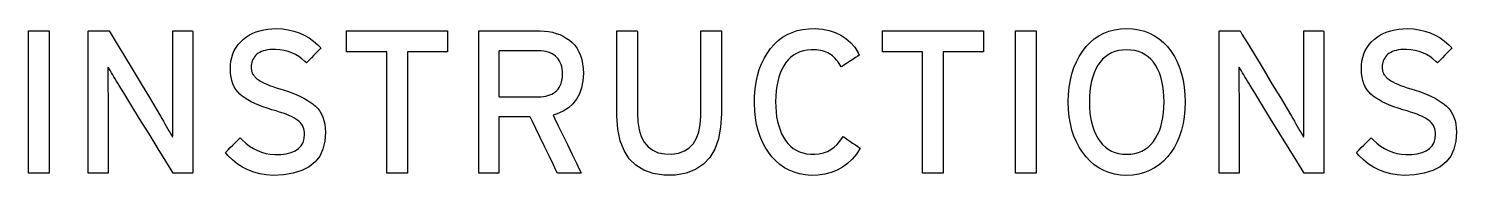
# Model space of a CAD drawing. Extents: x 1 to 47.7, y 0.2 to 35.
# Drawn here: x 16.661 to 19.294, y 28.096 to 28.367 of the extents above; entities that cross this region are included whole.
import ezdxf

# ---------------------------------------------------------------- set-up
doc = ezdxf.new("R2010")
doc.units = 0
doc.header["$MEASUREMENT"] = 0
doc.layers.add('7_0_____DWG', color=7, linetype='CONTINUOUS')

msp = doc.modelspace()

# ---------------------------------------------------------------- linework, layer by layer
at = {"layer": '7_0_____DWG'}
for points in [[(16.6605, 28.1), (16.6605, 28.3624), (16.6986, 28.3624), (16.6986, 28.1), (16.6605, 28.1)], [(17.3594, 28.3239), (17.3594, 28.1), (17.3213, 28.1), (17.3213, 28.3239), (17.2472, 28.3239), (17.2472, 28.3624), (17.4336, 28.3624), (17.4336, 28.3239), (17.3594, 28.3239)], [(18.3478, 28.3239), (18.3478, 28.1), (18.3097, 28.1), (18.3097, 28.3239), (18.2356, 28.3239), (18.2356, 28.3624), (18.422, 28.3624), (18.422, 28.3239), (18.3478, 28.3239)], [(18.4809, 28.1), (18.4809, 28.3624), (18.519, 28.3624), (18.519, 28.1), (18.4809, 28.1)]]:
    msp.add_lwpolyline(points, dxfattribs=at)
for points in [[(16.9271, 28.1), (16.9234, 28.106), (16.9135, 28.122), (16.8993, 28.1451), (16.8827, 28.1722), (16.8653, 28.2004), (16.8492, 28.2266), (16.836, 28.248), (16.8277, 28.2614), (16.8251, 28.2658), (16.8226, 28.2699), (16.8202, 28.2739), (16.8179, 28.2778), (16.8157, 28.2815), (16.8135, 28.2852), (16.8115, 28.2887), (16.8095, 28.2921), (16.8076, 28.2954), (16.8068, 28.2933), (16.8068, 28.287), (16.8068, 28.2805), (16.8069, 28.2737), (16.8069, 28.2668), (16.8069, 28.2597), (16.807, 28.2524), (16.8071, 28.2449), (16.8071, 28.2371), (16.8072, 28.2323), (16.8072, 28.2201), (16.8072, 28.2017), (16.8072, 28.1797), (16.8072, 28.1563), (16.8072, 28.1343), (16.8072, 28.1159), (16.8072, 28.1037), (16.8071, 28.1), (16.8054, 28.1), (16.8016, 28.1), (16.7962, 28.1), (16.79, 28.1), (16.7837, 28.1), (16.778, 28.1), (16.7734, 28.1), (16.7707, 28.1), (16.7702, 28.1018), (16.7702, 28.1188), (16.7702, 28.1498), (16.7702, 28.1899), (16.7702, 28.2344), (16.7702, 28.2786), (16.7702, 28.3177), (16.7702, 28.3469), (16.7702, 28.3616), (16.7709, 28.3624), (16.7741, 28.3624), (16.7792, 28.3624), (16.7854, 28.3624), (16.792, 28.3624), (16.7984, 28.3624), (16.8038, 28.3624), (16.8076, 28.3624), (16.809, 28.3624), (16.8126, 28.3565), (16.822, 28.341), (16.8355, 28.3185), (16.8514, 28.2921), (16.868, 28.2647), (16.8834, 28.2392), (16.8959, 28.2184), (16.9038, 28.2053), (16.9065, 28.2008), (16.9093, 28.1959), (16.912, 28.1912), (16.9146, 28.1867), (16.9171, 28.1823), (16.9195, 28.1781), (16.9218, 28.1741), (16.9239, 28.1702), (16.9259, 28.1666), (16.9267, 28.1687), (16.9266, 28.1752), (16.9266, 28.1819), (16.9265, 28.1887), (16.9265, 28.1958), (16.9264, 28.203), (16.9264, 28.2104), (16.9264, 28.218), (16.9264, 28.2258), (16.9264, 28.2306), (16.9264, 28.2428), (16.9264, 28.2611), (16.9264, 28.2831), (16.9264, 28.3063), (16.9264, 28.3283), (16.9264, 28.3466), (16.9264, 28.3587), (16.9264, 28.3624), (16.9281, 28.3624), (16.932, 28.3624), (16.9373, 28.3624), (16.9435, 28.3624), (16.9498, 28.3624), (16.9556, 28.3624), (16.9602, 28.3624), (16.9629, 28.3624), (16.9634, 28.3605), (16.9634, 28.3435), (16.9634, 28.3126), (16.9634, 28.2725), (16.9634, 28.228), (16.9634, 28.1838), (16.9634, 28.1447), (16.9634, 28.1154), (16.9634, 28.1008), (16.9627, 28.1), (16.9597, 28.1), (16.955, 28.1), (16.9492, 28.1), (16.943, 28.1), (16.937, 28.1), (16.9319, 28.1), (16.9284, 28.1)], [(17.2082, 28.1753), (17.2071, 28.1588), (17.2036, 28.1441), (17.1976, 28.1314), (17.1891, 28.1207), (17.1782, 28.1118), (17.1648, 28.1049), (17.1489, 28.0999), (17.1306, 28.0969), (17.1116, 28.0959), (17.099, 28.0969), (17.0871, 28.0989), (17.0758, 28.1019), (17.0652, 28.106), (17.0551, 28.1111), (17.0456, 28.1172), (17.0367, 28.1244), (17.0284, 28.1326), (17.0237, 28.1383), (17.0254, 28.14), (17.0285, 28.1431), (17.0326, 28.1471), (17.0371, 28.1517), (17.0417, 28.1562), (17.0458, 28.1603), (17.049, 28.1635), (17.0507, 28.1652), (17.0546, 28.1615), (17.0612, 28.1554), (17.0681, 28.15), (17.0753, 28.1454), (17.0827, 28.1416), (17.0904, 28.1386), (17.0983, 28.1364), (17.1065, 28.1349), (17.115, 28.1343), (17.1258, 28.1345), (17.136, 28.1357), (17.1449, 28.138), (17.1524, 28.1412), (17.1586, 28.1454), (17.1634, 28.1506), (17.1669, 28.1568), (17.169, 28.1639), (17.1697, 28.1721), (17.1696, 28.1757), (17.1691, 28.1789), (17.1684, 28.182), (17.1672, 28.1849), (17.1658, 28.1877), (17.1641, 28.1904), (17.162, 28.1929), (17.1596, 28.1953), (17.1569, 28.1976), (17.1536, 28.1998), (17.1498, 28.202), (17.1456, 28.2042), (17.1408, 28.2064), (17.1356, 28.2085), (17.1299, 28.2106), (17.1237, 28.2127), (17.117, 28.2148), (17.1093, 28.217), (17.1006, 28.2196), (17.0925, 28.2224), (17.085, 28.2253), (17.0779, 28.2284), (17.0713, 28.2316), (17.0653, 28.2349), (17.0598, 28.2384), (17.0548, 28.242), (17.0504, 28.2457), (17.0464, 28.2498), (17.0429, 28.2543), (17.0399, 28.2593), (17.0375, 28.2648), (17.0355, 28.2707), (17.0341, 28.2771), (17.0332, 28.284), (17.0328, 28.2913), (17.033, 28.299), (17.0338, 28.3063), (17.0353, 28.3133), (17.0373, 28.3199), (17.04, 28.3261), (17.0433, 28.3319), (17.0472, 28.3374), (17.0518, 28.3424), (17.0569, 28.3471), (17.0623, 28.3512), (17.0681, 28.3548), (17.0741, 28.3579), (17.0805, 28.3605), (17.0873, 28.3627), (17.0943, 28.3644), (17.1017, 28.3656), (17.1094, 28.3663), (17.1177, 28.3666), (17.1289, 28.366), (17.1396, 28.3644), (17.1499, 28.362), (17.1597, 28.3587), (17.1691, 28.3545), (17.178, 28.3494), (17.1864, 28.3434), (17.1944, 28.3365), (17.1998, 28.3309), (17.1983, 28.3294), (17.1953, 28.3263), (17.1914, 28.3222), (17.1869, 28.3176), (17.1824, 28.3129), (17.1782, 28.3086), (17.175, 28.3052), (17.1731, 28.3033), (17.1704, 28.3057), (17.1648, 28.3107), (17.1589, 28.3152), (17.1527, 28.3189), (17.1461, 28.3221), (17.1392, 28.3246), (17.1319, 28.3264), (17.1243, 28.3276), (17.1163, 28.3281), (17.1103, 28.328), (17.1056, 28.3277), (17.1013, 28.3271), (17.0972, 28.3264), (17.0935, 28.3253), (17.0901, 28.3241), (17.0869, 28.3227), (17.0841, 28.321), (17.0816, 28.3191), (17.0794, 28.3169), (17.0775, 28.3146), (17.0758, 28.3122), (17.0744, 28.3097), (17.0732, 28.3071), (17.0723, 28.3043), (17.0717, 28.3015), (17.0713, 28.2985), (17.0712, 28.2954), (17.0712, 28.2939), (17.0713, 28.2924), (17.0715, 28.291), (17.0717, 28.2896), (17.072, 28.2883), (17.0724, 28.287), (17.0728, 28.2858), (17.0733, 28.2846), (17.0738, 28.2835), (17.0745, 28.2822), (17.0752, 28.281), (17.0761, 28.2798), (17.077, 28.2786), (17.0781, 28.2774), (17.0792, 28.2762), (17.0805, 28.2751), (17.0819, 28.2739), (17.084, 28.2724), (17.0872, 28.2704), (17.0909, 28.2683), (17.0951, 28.2662), (17.0999, 28.2641), (17.1051, 28.2619), (17.1109, 28.2598), (17.1172, 28.2576), (17.124, 28.2554), (17.132, 28.253), (17.1402, 28.2503), (17.1479, 28.2475), (17.1552, 28.2445), (17.1621, 28.2414), (17.1686, 28.2381), (17.1746, 28.2347), (17.1802, 28.2311), (17.1854, 28.2274), (17.1901, 28.2234), (17.1943, 28.219), (17.1979, 28.2141), (17.201, 28.2088), (17.2035, 28.203), (17.2055, 28.1968), (17.2069, 28.1901), (17.2078, 28.1829)], [(17.684, 28.2839), (17.6831, 28.27), (17.6807, 28.2574), (17.6768, 28.2461), (17.6715, 28.2362), (17.6648, 28.2275), (17.6566, 28.2202), (17.6469, 28.2142), (17.6359, 28.2095), (17.6283, 28.2067), (17.6315, 28.2001), (17.6376, 28.1875), (17.6456, 28.1711), (17.6544, 28.1528), (17.6633, 28.1345), (17.6711, 28.1184), (17.6769, 28.1063), (17.6798, 28.1003), (17.6791, 28.1), (17.6754, 28.1), (17.6696, 28.1), (17.6625, 28.1), (17.6549, 28.1), (17.6476, 28.1), (17.6415, 28.1), (17.6374, 28.1), (17.636, 28.1), (17.6338, 28.1045), (17.6286, 28.1153), (17.6213, 28.1304), (17.6128, 28.1478), (17.6041, 28.1657), (17.5962, 28.1821), (17.5899, 28.195), (17.5862, 28.2026), (17.5852, 28.2038), (17.5813, 28.2038), (17.5744, 28.2038), (17.5654, 28.2038), (17.5556, 28.2038), (17.5459, 28.2038), (17.5374, 28.2038), (17.5311, 28.2038), (17.5283, 28.2038), (17.5282, 28.2012), (17.5282, 28.192), (17.5282, 28.1779), (17.5282, 28.1609), (17.5282, 28.1429), (17.5282, 28.1259), (17.5282, 28.1119), (17.5282, 28.1026), (17.5282, 28.1), (17.5263, 28.1), (17.5223, 28.1), (17.5167, 28.1), (17.5104, 28.1), (17.504, 28.1), (17.4982, 28.1), (17.4937, 28.1), (17.4912, 28.1), (17.4909, 28.103), (17.4909, 28.1222), (17.4909, 28.1549), (17.4909, 28.1963), (17.4909, 28.2415), (17.4909, 28.2856), (17.4909, 28.3237), (17.4909, 28.3509), (17.4909, 28.3623), (17.4943, 28.3624), (17.5048, 28.3624), (17.5203, 28.3624), (17.5387, 28.3624), (17.558, 28.3624), (17.576, 28.3624), (17.5908, 28.3624), (17.6001, 28.3624), (17.6045, 28.3624), (17.6123, 28.362), (17.6198, 28.3611), (17.6269, 28.3597), (17.6338, 28.3578), (17.6403, 28.3554), (17.6466, 28.3525), (17.6525, 28.3491), (17.6581, 28.3452), (17.6635, 28.3408), (17.6682, 28.3357), (17.6723, 28.33), (17.6758, 28.3238), (17.6787, 28.317), (17.681, 28.3096), (17.6826, 28.3016), (17.6836, 28.2931)], [(17.9387, 28.2094), (17.9372, 28.1847), (17.9331, 28.1631), (17.9265, 28.1445), (17.9172, 28.1289), (17.9053, 28.1163), (17.8908, 28.1067), (17.8738, 28.1001), (17.8541, 28.0965), (17.8325, 28.0962), (17.8126, 28.0993), (17.7954, 28.1054), (17.7807, 28.1145), (17.7686, 28.1266), (17.759, 28.1417), (17.752, 28.1598), (17.7475, 28.1809), (17.7457, 28.205), (17.7456, 28.2139), (17.7456, 28.2274), (17.7456, 28.2481), (17.7456, 28.2731), (17.7456, 28.2995), (17.7456, 28.3245), (17.7456, 28.3452), (17.7456, 28.3587), (17.7457, 28.3624), (17.7476, 28.3624), (17.7518, 28.3624), (17.7575, 28.3624), (17.764, 28.3624), (17.7705, 28.3624), (17.7764, 28.3624), (17.781, 28.3624), (17.7834, 28.3624), (17.7837, 28.3603), (17.7837, 28.3486), (17.7837, 28.3293), (17.7837, 28.3051), (17.7837, 28.2789), (17.7837, 28.2535), (17.7837, 28.2319), (17.7837, 28.2168), (17.7837, 28.2112), (17.7844, 28.1946), (17.7868, 28.18), (17.7907, 28.1675), (17.7962, 28.157), (17.8033, 28.1486), (17.812, 28.1421), (17.8222, 28.1377), (17.834, 28.1354), (17.8472, 28.1352), (17.8595, 28.137), (17.8702, 28.1409), (17.8793, 28.1467), (17.8868, 28.1545), (17.8927, 28.1642), (17.897, 28.176), (17.8996, 28.1896), (17.9007, 28.2053), (17.9007, 28.2124), (17.9007, 28.226), (17.9007, 28.2469), (17.9007, 28.2722), (17.9007, 28.2989), (17.9007, 28.3241), (17.9007, 28.345), (17.9007, 28.3586), (17.9007, 28.3624), (17.9027, 28.3624), (17.9069, 28.3624), (17.9126, 28.3624), (17.9191, 28.3624), (17.9256, 28.3624), (17.9315, 28.3624), (17.9361, 28.3624), (17.9385, 28.3624), (17.9387, 28.3603), (17.9387, 28.3485), (17.9387, 28.3289), (17.9387, 28.3044), (17.9387, 28.2779), (17.9387, 28.2522), (17.9387, 28.2303), (17.9387, 28.2151)], [(18.1944, 28.146), (18.1875, 28.1353), (18.1799, 28.1259), (18.1714, 28.1178), (18.1621, 28.111), (18.1519, 28.1054), (18.141, 28.1011), (18.1292, 28.098), (18.1167, 28.0963), (18.1039, 28.0959), (18.0929, 28.0968), (18.0825, 28.0987), (18.0727, 28.1016), (18.0634, 28.1054), (18.0547, 28.1101), (18.0465, 28.1159), (18.039, 28.1225), (18.0319, 28.1302), (18.0254, 28.1386), (18.0195, 28.1476), (18.0144, 28.1572), (18.01, 28.1675), (18.0064, 28.1784), (18.0035, 28.19), (18.0014, 28.2022), (18, 28.215), (17.9994, 28.2285), (17.9997, 28.2422), (18.0008, 28.2553), (18.0026, 28.2678), (18.0052, 28.2797), (18.0085, 28.2909), (18.0126, 28.3015), (18.0174, 28.3115), (18.023, 28.3209), (18.0293, 28.3296), (18.0361, 28.3375), (18.0434, 28.3445), (18.0513, 28.3505), (18.0598, 28.3555), (18.0689, 28.3596), (18.0785, 28.3628), (18.0887, 28.365), (18.0994, 28.3663), (18.1116, 28.3665), (18.1248, 28.3654), (18.1371, 28.363), (18.1485, 28.3593), (18.1589, 28.3543), (18.1684, 28.3481), (18.1769, 28.3407), (18.1844, 28.332), (18.191, 28.322), (18.1929, 28.3173), (18.1904, 28.3157), (18.1862, 28.313), (18.1809, 28.3096), (18.1751, 28.3059), (18.1695, 28.3022), (18.1647, 28.2991), (18.1612, 28.2969), (18.1597, 28.2959), (18.1577, 28.299), (18.1555, 28.3024), (18.1532, 28.3056), (18.1508, 28.3085), (18.1484, 28.3113), (18.1459, 28.3138), (18.1434, 28.3162), (18.1408, 28.3183), (18.1381, 28.3201), (18.1352, 28.3217), (18.132, 28.3231), (18.1287, 28.3243), (18.1252, 28.3253), (18.1216, 28.3261), (18.1177, 28.3268), (18.1137, 28.3272), (18.1095, 28.3274), (18.1039, 28.3273), (18.0966, 28.3267), (18.0898, 28.3253), (18.0834, 28.3234), (18.0774, 28.3208), (18.0718, 28.3175), (18.0667, 28.3136), (18.0619, 28.309), (18.0576, 28.3038), (18.0537, 28.2979), (18.0502, 28.2914), (18.0471, 28.2844), (18.0445, 28.277), (18.0424, 28.269), (18.0407, 28.2605), (18.0395, 28.2515), (18.0388, 28.242), (18.0385, 28.232), (18.0387, 28.222), (18.0394, 28.2125), (18.0405, 28.2036), (18.0421, 28.1951), (18.0442, 28.1871), (18.0467, 28.1797), (18.0497, 28.1727), (18.0532, 28.1662), (18.0571, 28.1602), (18.0613, 28.1546), (18.066, 28.1497), (18.0711, 28.1455), (18.0766, 28.1421), (18.0825, 28.1393), (18.0889, 28.1372), (18.0957, 28.1358), (18.1029, 28.135), (18.1109, 28.135), (18.1191, 28.1359), (18.1268, 28.1376), (18.134, 28.1401), (18.1406, 28.1435), (18.1467, 28.1478), (18.1522, 28.153), (18.1572, 28.159), (18.1617, 28.1658), (18.1634, 28.1674), (18.1661, 28.1656), (18.1702, 28.1627), (18.1752, 28.1592), (18.1806, 28.1555), (18.1858, 28.1519), (18.1902, 28.1489), (18.1933, 28.1467)], [(18.7938, 28.2313), (18.7934, 28.2173), (18.7921, 28.204), (18.7901, 28.1914), (18.7873, 28.1795), (18.7837, 28.1682), (18.7794, 28.1576), (18.7743, 28.1477), (18.7684, 28.1384), (18.7616, 28.1298), (18.7542, 28.122), (18.7463, 28.1152), (18.7377, 28.1095), (18.7285, 28.1047), (18.7188, 28.101), (18.7084, 28.0982), (18.6975, 28.0965), (18.686, 28.0958), (18.6746, 28.0965), (18.6638, 28.0982), (18.6535, 28.101), (18.6439, 28.1047), (18.6349, 28.1095), (18.6264, 28.1152), (18.6186, 28.122), (18.6114, 28.1298), (18.6047, 28.1384), (18.5986, 28.1477), (18.5934, 28.1576), (18.5889, 28.1682), (18.5852, 28.1795), (18.5824, 28.1914), (18.5803, 28.204), (18.579, 28.2173), (18.5785, 28.2313), (18.579, 28.2453), (18.5803, 28.2586), (18.5824, 28.2712), (18.5852, 28.2832), (18.5889, 28.2946), (18.5934, 28.3052), (18.5986, 28.3153), (18.6047, 28.3246), (18.6114, 28.3333), (18.6186, 28.3409), (18.6264, 28.3476), (18.6349, 28.3532), (18.6439, 28.3579), (18.6535, 28.3616), (18.6638, 28.3642), (18.6746, 28.3659), (18.686, 28.3666), (18.6975, 28.3659), (18.7084, 28.3642), (18.7188, 28.3616), (18.7285, 28.3579), (18.7377, 28.3532), (18.7463, 28.3476), (18.7542, 28.3409), (18.7616, 28.3333), (18.7684, 28.3246), (18.7743, 28.3153), (18.7794, 28.3052), (18.7837, 28.2946), (18.7873, 28.2832), (18.7901, 28.2712), (18.7921, 28.2586), (18.7934, 28.2453)], [(19.0134, 28.1), (19.0097, 28.106), (18.9998, 28.122), (18.9856, 28.1451), (18.9689, 28.1722), (18.9516, 28.2004), (18.9354, 28.2266), (18.9223, 28.248), (18.914, 28.2614), (18.9114, 28.2658), (18.9089, 28.2699), (18.9065, 28.2739), (18.9042, 28.2778), (18.902, 28.2815), (18.8998, 28.2852), (18.8978, 28.2887), (18.8958, 28.2921), (18.8939, 28.2954), (18.8931, 28.2933), (18.8931, 28.287), (18.8931, 28.2805), (18.8931, 28.2737), (18.8932, 28.2668), (18.8932, 28.2597), (18.8933, 28.2524), (18.8934, 28.2449), (18.8934, 28.2371), (18.8934, 28.2323), (18.8934, 28.2201), (18.8934, 28.2017), (18.8934, 28.1797), (18.8934, 28.1563), (18.8934, 28.1343), (18.8934, 28.1159), (18.8934, 28.1037), (18.8934, 28.1), (18.8917, 28.1), (18.8878, 28.1), (18.8825, 28.1), (18.8763, 28.1), (18.87, 28.1), (18.8643, 28.1), (18.8597, 28.1), (18.857, 28.1), (18.8565, 28.1018), (18.8565, 28.1188), (18.8565, 28.1498), (18.8565, 28.1899), (18.8565, 28.2344), (18.8565, 28.2786), (18.8565, 28.3177), (18.8565, 28.3469), (18.8565, 28.3616), (18.8572, 28.3624), (18.8604, 28.3624), (18.8655, 28.3624), (18.8716, 28.3624), (18.8783, 28.3624), (18.8847, 28.3624), (18.8901, 28.3624), (18.8939, 28.3624), (18.8953, 28.3624), (18.8988, 28.3565), (18.9083, 28.341), (18.9218, 28.3185), (18.9377, 28.2921), (18.9542, 28.2647), (18.9697, 28.2392), (18.9822, 28.2184), (18.9901, 28.2053), (18.9928, 28.2008), (18.9956, 28.1959), (18.9983, 28.1912), (19.0009, 28.1867), (19.0034, 28.1823), (19.0058, 28.1781), (19.0081, 28.1741), (19.0102, 28.1702), (19.0122, 28.1666), (19.013, 28.1687), (19.0129, 28.1752), (19.0129, 28.1819), (19.0128, 28.1887), (19.0128, 28.1958), (19.0127, 28.203), (19.0127, 28.2104), (19.0127, 28.218), (19.0127, 28.2258), (19.0127, 28.2306), (19.0127, 28.2428), (19.0127, 28.2611), (19.0127, 28.2831), (19.0127, 28.3063), (19.0127, 28.3283), (19.0127, 28.3466), (19.0127, 28.3587), (19.0127, 28.3624), (19.0144, 28.3624), (19.0183, 28.3624), (19.0236, 28.3624), (19.0298, 28.3624), (19.0361, 28.3624), (19.0419, 28.3624), (19.0465, 28.3624), (19.0492, 28.3624), (19.0496, 28.3605), (19.0496, 28.3435), (19.0496, 28.3126), (19.0496, 28.2725), (19.0496, 28.228), (19.0496, 28.1838), (19.0496, 28.1447), (19.0496, 28.1154), (19.0496, 28.1008), (19.049, 28.1), (19.046, 28.1), (19.0413, 28.1), (19.0355, 28.1), (19.0293, 28.1), (19.0233, 28.1), (19.0182, 28.1), (19.0147, 28.1)], [(19.2944, 28.1753), (19.2934, 28.1588), (19.2899, 28.1441), (19.2839, 28.1314), (19.2754, 28.1207), (19.2645, 28.1118), (19.2511, 28.1049), (19.2352, 28.0999), (19.2169, 28.0969), (19.1978, 28.0959), (19.1853, 28.0969), (19.1734, 28.0989), (19.1621, 28.1019), (19.1514, 28.106), (19.1413, 28.1111), (19.1319, 28.1172), (19.123, 28.1244), (19.1147, 28.1326), (19.11, 28.1383), (19.1117, 28.14), (19.1148, 28.1431), (19.1188, 28.1471), (19.1234, 28.1517), (19.128, 28.1562), (19.1321, 28.1603), (19.1353, 28.1635), (19.137, 28.1652), (19.1409, 28.1615), (19.1475, 28.1554), (19.1544, 28.15), (19.1616, 28.1454), (19.169, 28.1416), (19.1767, 28.1386), (19.1846, 28.1364), (19.1928, 28.1349), (19.2013, 28.1343), (19.2121, 28.1345), (19.2223, 28.1357), (19.2312, 28.138), (19.2387, 28.1412), (19.2449, 28.1454), (19.2497, 28.1506), (19.2532, 28.1568), (19.2553, 28.1639), (19.256, 28.1721), (19.2559, 28.1757), (19.2554, 28.1789), (19.2546, 28.182), (19.2535, 28.1849), (19.2521, 28.1877), (19.2504, 28.1904), (19.2483, 28.1929), (19.2459, 28.1953), (19.2432, 28.1976), (19.2399, 28.1998), (19.2361, 28.202), (19.2319, 28.2042), (19.2271, 28.2064), (19.2219, 28.2085), (19.2162, 28.2106), (19.21, 28.2127), (19.2033, 28.2148), (19.1956, 28.217), (19.1869, 28.2196), (19.1788, 28.2224), (19.1712, 28.2253), (19.1642, 28.2284), (19.1576, 28.2316), (19.1516, 28.2349), (19.1461, 28.2384), (19.1411, 28.242), (19.1366, 28.2457), (19.1327, 28.2498), (19.1292, 28.2543), (19.1262, 28.2593), (19.1238, 28.2648), (19.1218, 28.2707), (19.1204, 28.2771), (19.1195, 28.284), (19.1191, 28.2913), (19.1193, 28.299), (19.1201, 28.3063), (19.1216, 28.3133), (19.1236, 28.3199), (19.1263, 28.3261), (19.1296, 28.3319), (19.1335, 28.3374), (19.138, 28.3424), (19.1432, 28.3471), (19.1486, 28.3512), (19.1544, 28.3548), (19.1604, 28.3579), (19.1668, 28.3605), (19.1735, 28.3627), (19.1806, 28.3644), (19.188, 28.3656), (19.1957, 28.3663), (19.204, 28.3666), (19.2152, 28.366), (19.2259, 28.3644), (19.2362, 28.362), (19.246, 28.3587), (19.2553, 28.3545), (19.2642, 28.3494), (19.2727, 28.3434), (19.2807, 28.3365), (19.286, 28.3309), (19.2846, 28.3294), (19.2816, 28.3263), (19.2777, 28.3222), (19.2732, 28.3176), (19.2687, 28.3129), (19.2645, 28.3086), (19.2613, 28.3052), (19.2594, 28.3033), (19.2566, 28.3057), (19.2511, 28.3107), (19.2452, 28.3152), (19.239, 28.3189), (19.2324, 28.3221), (19.2255, 28.3246), (19.2182, 28.3264), (19.2106, 28.3276), (19.2026, 28.3281), (19.1966, 28.328), (19.1919, 28.3277), (19.1876, 28.3271), (19.1835, 28.3264), (19.1798, 28.3253), (19.1764, 28.3241), (19.1732, 28.3227), (19.1704, 28.321), (19.1679, 28.3191), (19.1657, 28.3169), (19.1638, 28.3146), (19.1621, 28.3122), (19.1607, 28.3097), (19.1595, 28.3071), (19.1586, 28.3043), (19.158, 28.3015), (19.1576, 28.2985), (19.1575, 28.2954), (19.1575, 28.2939), (19.1576, 28.2924), (19.1578, 28.291), (19.158, 28.2896), (19.1583, 28.2883), (19.1587, 28.287), (19.1591, 28.2858), (19.1596, 28.2846), (19.1601, 28.2835), (19.1607, 28.2822), (19.1615, 28.281), (19.1623, 28.2798), (19.1633, 28.2786), (19.1644, 28.2774), (19.1655, 28.2762), (19.1668, 28.2751), (19.1682, 28.2739), (19.1702, 28.2724), (19.1735, 28.2704), (19.1772, 28.2683), (19.1814, 28.2662), (19.1862, 28.2641), (19.1914, 28.2619), (19.1972, 28.2598), (19.2035, 28.2576), (19.2103, 28.2554), (19.2183, 28.253), (19.2265, 28.2503), (19.2342, 28.2475), (19.2415, 28.2445), (19.2484, 28.2414), (19.2549, 28.2381), (19.2609, 28.2347), (19.2665, 28.2311), (19.2717, 28.2274), (19.2764, 28.2234), (19.2806, 28.219), (19.2842, 28.2141), (19.2872, 28.2088), (19.2898, 28.203), (19.2918, 28.1968), (19.2932, 28.1901), (19.2941, 28.1829)], [(17.6456, 28.2828), (17.6454, 28.2877), (17.6448, 28.2922), (17.644, 28.2965), (17.6428, 28.3005), (17.6413, 28.3041), (17.6395, 28.3075), (17.6374, 28.3105), (17.635, 28.3133), (17.6323, 28.3158), (17.6293, 28.3181), (17.6261, 28.3201), (17.6226, 28.3218), (17.6189, 28.3231), (17.615, 28.3241), (17.6108, 28.3249), (17.6063, 28.3253), (17.6023, 28.3254), (17.5986, 28.3254), (17.5904, 28.3254), (17.5791, 28.3254), (17.5662, 28.3254), (17.5532, 28.3254), (17.5416, 28.3254), (17.5329, 28.3254), (17.5285, 28.3254), (17.5282, 28.3237), (17.5282, 28.3163), (17.5282, 28.3047), (17.5282, 28.2906), (17.5282, 28.2756), (17.5282, 28.2615), (17.5282, 28.2499), (17.5282, 28.2425), (17.5285, 28.2408), (17.5329, 28.2408), (17.5416, 28.2408), (17.5532, 28.2408), (17.5662, 28.2408), (17.5791, 28.2408), (17.5904, 28.2408), (17.5986, 28.2408), (17.6023, 28.2408), (17.6063, 28.2409), (17.6106, 28.2413), (17.6148, 28.242), (17.6187, 28.243), (17.6223, 28.2443), (17.6258, 28.2458), (17.629, 28.2477), (17.632, 28.2499), (17.6347, 28.2523), (17.6372, 28.255), (17.6394, 28.2581), (17.6412, 28.2614), (17.6427, 28.2651), (17.6439, 28.2691), (17.6448, 28.2733), (17.6454, 28.2779)], [(18.7551, 28.2313), (18.7548, 28.2416), (18.7541, 28.2514), (18.7529, 28.2606), (18.7512, 28.2693), (18.749, 28.2775), (18.7464, 28.2851), (18.7433, 28.2923), (18.7396, 28.2988), (18.7355, 28.3048), (18.7309, 28.31), (18.7259, 28.3146), (18.7204, 28.3184), (18.7144, 28.3216), (18.708, 28.3241), (18.7011, 28.3259), (18.6938, 28.327), (18.686, 28.3274), (18.6784, 28.327), (18.6712, 28.3259), (18.6644, 28.3241), (18.6581, 28.3216), (18.6522, 28.3184), (18.6468, 28.3146), (18.6418, 28.31), (18.6372, 28.3048), (18.633, 28.2988), (18.6294, 28.2923), (18.6262, 28.2851), (18.6235, 28.2775), (18.6213, 28.2693), (18.6195, 28.2606), (18.6183, 28.2514), (18.6176, 28.2416), (18.6173, 28.2313), (18.6176, 28.2211), (18.6183, 28.2114), (18.6195, 28.2023), (18.6213, 28.1937), (18.6235, 28.1856), (18.6262, 28.178), (18.6294, 28.171), (18.633, 28.1644), (18.6372, 28.1583), (18.6418, 28.1529), (18.6468, 28.1481), (18.6522, 28.1441), (18.6581, 28.1408), (18.6644, 28.1382), (18.6712, 28.1364), (18.6784, 28.1353), (18.686, 28.1349), (18.6938, 28.1353), (18.7011, 28.1364), (18.708, 28.1382), (18.7144, 28.1408), (18.7204, 28.1441), (18.7259, 28.1481), (18.7309, 28.1529), (18.7355, 28.1583), (18.7396, 28.1644), (18.7433, 28.171), (18.7464, 28.178), (18.749, 28.1856), (18.7512, 28.1937), (18.7529, 28.2023), (18.7541, 28.2114), (18.7548, 28.2211)]]:
    msp.add_lwpolyline(points, close=True, dxfattribs=at)

doc.saveas('drawing.dxf')
